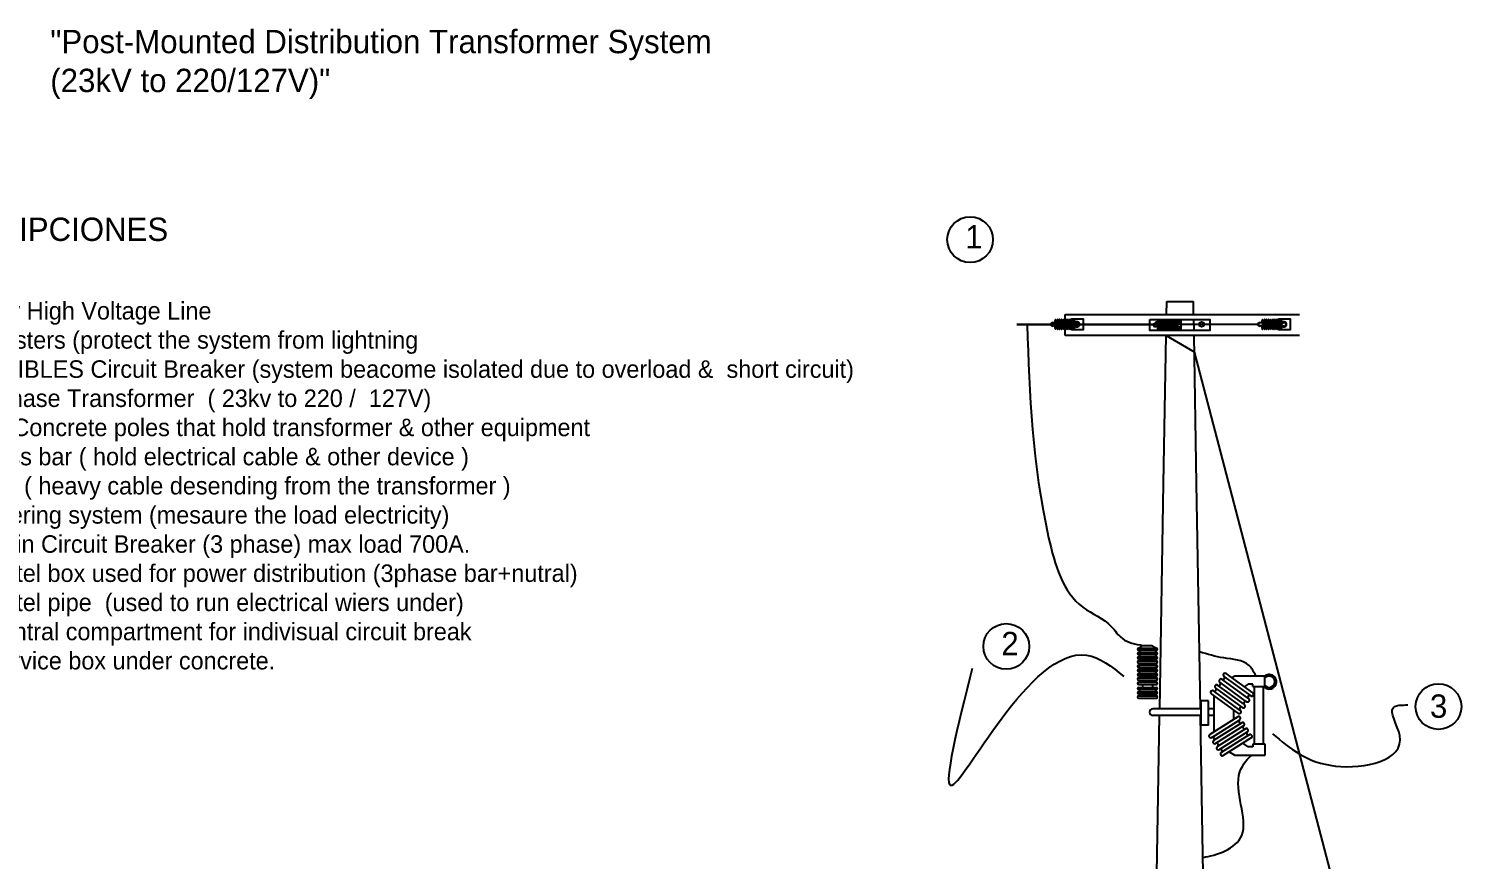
# Model space of a CAD drawing. Header units: inches. Extents: x 27.1 to 125.6, y 4.1 to 75.5.
# Drawn here: x 63.6 to 125, y 39.9 to 75.5 of the extents above; entities that cross this region are included whole.
import ezdxf

# ---------------------------------------------------------------- set-up
doc = ezdxf.new("R2010")
doc.units = ezdxf.units.IN
doc.header["$MEASUREMENT"] = 0
doc.linetypes.add('ACAD_ISO07W100', pattern=[3, 0, -3])
doc.layers.add('COTA', color=8, linetype='Continuous')
doc.layers.add('lineas baja tensión', color=80, linetype='ACAD_ISO07W100')
doc.styles.add('fran', font='comic.ttf', dxfattribs={"height": 0.4})

msp = doc.modelspace()

# ---------------------------------------------------------------- linework, layer by layer
at = {"layer": 'COTA', "color": 0, "linetype": 'Continuous'}
for centre in [(103.995, 66.427), (105.544, 48.985), (124.066, 46.406)]:
    msp.add_circle(centre, 0.98, dxfattribs=at)
for points in [[(106.441, 62.769), (107.36, 53.646), (108.831, 50.663), (110.043, 49.841), (110.518, 49.32), (111.396, 49.031)], [(104.079, 48.04), (103.166, 43.021), (108.987, 48.61), (110.585, 47.698)], [(116.236, 47.731), (115.948, 48.171), (114.868, 48.493), (113.824, 48.748)], [(116.957, 45.235), (119.648, 43.856), (122.408, 45.166), (122.132, 46.373), (122.753, 46.476)]]:
    msp.add_spline(points, degree=3, dxfattribs=at)
at = {"layer": 'lineas baja tensión', "color": 0, "linetype": 'Continuous'}
for p, q in [((112.414, 63.223), (112.423, 63.781)), ((112.423, 63.781), (113.564, 63.781)), ((113.574, 63.223), (113.564, 63.781)), ((111.919, 62.769), (105.995, 62.769)), ((116.394, 62.795), (105.996, 62.795)), ((107.524, 62.795), (106.02, 62.795)), ((107.623, 62.862), (107.559, 62.862)), ((107.623, 62.729), (107.559, 62.729)), ((107.623, 62.862), (107.666, 62.862)), ((107.623, 62.729), (107.665, 62.729)), ((107.685, 62.862), (107.755, 62.862)), ((107.685, 62.729), (107.754, 62.729)), ((107.774, 62.862), (107.854, 62.862)), ((107.774, 62.729), (107.853, 62.729)), ((107.865, 62.862), (107.943, 62.862)), ((107.865, 62.729), (107.942, 62.729)), ((107.954, 62.862), (108.028, 62.862)), ((107.954, 62.729), (108.027, 62.729)), ((108.043, 62.862), (108.117, 62.862)), ((108.043, 62.729), (108.116, 62.729)), ((108.067, 63.223), (118.107, 63.223)), ((108.067, 62.862), (108.067, 63.223)), ((108.067, 62.31), (108.07, 62.729)), ((108.132, 62.862), (108.21, 62.862)), ((108.132, 62.729), (108.209, 62.729)), ((108.223, 62.862), (108.299, 62.862)), ((108.223, 62.729), (108.299, 62.729)), ((108.312, 62.862), (108.384, 62.862)), ((108.312, 62.729), (108.383, 62.729)), ((108.397, 62.862), (108.473, 62.862)), ((108.397, 62.729), (108.472, 62.729)), ((108.486, 62.862), (108.55, 62.862)), ((108.486, 62.729), (108.55, 62.729)), ((112.018, 62.835), (111.954, 62.835)), ((112.018, 62.703), (111.954, 62.703)), ((112.018, 62.835), (112.06, 62.835)), ((112.018, 62.703), (112.06, 62.703)), ((112.08, 62.835), (112.15, 62.835)), ((112.08, 62.703), (112.149, 62.703)), ((112.169, 62.835), (112.248, 62.835)), ((112.169, 62.703), (112.248, 62.703)), ((112.26, 62.835), (112.338, 62.835)), ((112.26, 62.703), (112.337, 62.703)), ((112.349, 62.835), (112.422, 62.835)), ((112.349, 62.703), (112.421, 62.703)), ((112.407, 62.835), (112.405, 62.703)), ((112.41, 63.006), (112.41, 62.984)), ((112.438, 62.835), (112.512, 62.835)), ((112.438, 62.703), (112.511, 62.703)), ((112.527, 62.835), (112.604, 62.835)), ((112.527, 62.703), (112.604, 62.703)), ((112.618, 62.835), (112.694, 62.835)), ((112.618, 62.703), (112.693, 62.703)), ((112.707, 62.835), (112.778, 62.835)), ((112.707, 62.703), (112.777, 62.703)), ((112.791, 62.835), (112.868, 62.835)), ((112.791, 62.703), (112.867, 62.703)), ((112.88, 62.835), (112.944, 62.835)), ((112.88, 62.703), (112.944, 62.703)), ((112.935, 63.006), (112.935, 62.835)), ((112.935, 62.703), (112.935, 62.535)), ((112.98, 63.006), (112.98, 62.845)), ((112.98, 62.693), (112.98, 62.535)), ((113.026, 63.006), (113.026, 62.535)), ((113.57, 63.006), (113.583, 62.535)), ((116.493, 62.862), (116.429, 62.862)), ((116.493, 62.729), (116.429, 62.729)), ((116.493, 62.862), (116.536, 62.862)), ((116.493, 62.729), (116.535, 62.729)), ((116.555, 62.862), (116.625, 62.862)), ((116.555, 62.729), (116.625, 62.729)), ((116.644, 62.862), (116.724, 62.862)), ((116.644, 62.729), (116.723, 62.729)), ((116.736, 62.862), (116.813, 62.862)), ((116.736, 62.729), (116.813, 62.729)), ((116.824, 62.862), (116.898, 62.862)), ((116.824, 62.729), (116.897, 62.729)), ((116.913, 62.862), (116.987, 62.862)), ((116.913, 62.729), (116.986, 62.729)), ((117.002, 62.862), (117.08, 62.862)), ((117.002, 62.729), (117.079, 62.729)), ((117.094, 62.862), (117.169, 62.862)), ((117.094, 62.729), (117.169, 62.729)), ((117.182, 62.862), (117.254, 62.862)), ((117.183, 62.729), (117.253, 62.729)), ((117.267, 62.862), (117.343, 62.862)), ((117.267, 62.729), (117.342, 62.729)), ((117.356, 62.862), (117.42, 62.862)), ((117.356, 62.729), (117.42, 62.729)), ((118.107, 62.31), (108.067, 62.31)), ((112.288, 55.969), (112.398, 62.31)), ((112.398, 62.31), (113.599, 61.609)), ((112.402, 62.554), (112.402, 62.535)), ((113.699, 55.969), (113.59, 62.31)), ((113.599, 61.609), (121.849, 30.044)), ((112.121, 46.304), (112.288, 55.969)), ((113.867, 46.304), (113.699, 55.969)), ((111.218, 48.91), (111.396, 49.031)), ((111.218, 48.91), (111.979, 48.91)), ((111.218, 48.818), (111.979, 48.818)), ((111.218, 48.727), (111.979, 48.727)), ((111.218, 48.636), (111.979, 48.636)), ((111.218, 48.545), (111.979, 48.545)), ((111.396, 49.031), (111.777, 49.031)), ((111.777, 49.031), (111.979, 48.91)), ((111.218, 48.453), (111.979, 48.453)), ((111.218, 48.362), (111.979, 48.362)), ((111.218, 48.271), (111.979, 48.271)), ((111.218, 48.18), (111.979, 48.18)), ((111.218, 48.088), (111.979, 48.088)), ((111.218, 47.997), (111.979, 47.997)), ((111.218, 47.906), (111.979, 47.906)), ((111.218, 47.815), (111.979, 47.815)), ((111.218, 47.723), (111.979, 47.723)), ((111.218, 47.632), (111.979, 47.632)), ((111.218, 47.541), (111.979, 47.541)), ((111.218, 47.45), (111.979, 47.45)), ((111.218, 47.358), (111.979, 47.358)), ((111.393, 47.226), (111.393, 47.358)), ((111.827, 47.226), (111.827, 47.358)), ((115.754, 46.492), (114.602, 47.327)), ((115.844, 46.616), (114.692, 47.451)), ((115.934, 46.74), (114.782, 47.575)), ((114.872, 47.699), (116.024, 46.864)), ((116.113, 46.988), (114.961, 47.823)), ((115.205, 47.646), (115.34, 47.731)), ((115.34, 47.731), (116.612, 47.731)), ((115.916, 47.37), (115.745, 47.255)), ((116.105, 47.37), (115.916, 47.37)), ((116.105, 47.26), (116.105, 47.37)), ((116.612, 47.731), (116.612, 47.26)), ((111.218, 47.226), (111.979, 47.226)), ((111.218, 47.135), (111.979, 47.135)), ((111.218, 47.044), (111.979, 47.044)), ((111.218, 46.953), (111.979, 46.953)), ((111.218, 46.861), (111.979, 46.861)), ((111.218, 46.77), (111.979, 46.77)), ((115.485, 46.12), (114.333, 46.955)), ((115.574, 46.244), (114.423, 47.079)), ((114.457, 45.329), (114.457, 46.865)), ((115.664, 46.368), (114.512, 47.203)), ((116.105, 47.26), (116.612, 47.26)), ((116.169, 47.26), (116.169, 44.789)), ((116.574, 44.789), (116.574, 47.26)), ((113.878, 46.304), (111.827, 46.304)), ((114.457, 46.304), (114.217, 46.304)), ((115.294, 45.858), (115.294, 46.258)), ((113.878, 46.022), (111.827, 46.022)), ((112.056, 42.582), (112.116, 46.022)), ((113.931, 42.582), (113.872, 46.022)), ((114.457, 46.022), (114.217, 46.022)), ((115.47, 45.969), (114.267, 45.209)), ((114.349, 45.079), (115.551, 45.839)), ((115.633, 45.71), (114.431, 44.95)), ((115.715, 45.581), (114.512, 44.82)), ((115.797, 45.451), (114.594, 44.691)), ((115.878, 45.322), (114.676, 44.562)), ((115.96, 45.192), (114.758, 44.432)), ((116.042, 45.063), (114.84, 44.303)), ((115.916, 44.679), (115.683, 44.836)), ((115.102, 44.469), (115.34, 44.318)), ((115.34, 44.318), (116.639, 44.318)), ((116.105, 44.679), (115.916, 44.679)), ((116.639, 44.789), (116.105, 44.789)), ((116.105, 44.789), (116.105, 44.679)), ((116.639, 44.318), (116.639, 44.789)), ((112.013, 40.083), (112.056, 42.582)), ((113.974, 40.083), (113.931, 42.582)), ((111.889, 32.917), (112.013, 40.083)), ((114.098, 32.917), (113.974, 40.083))]:
    msp.add_line(p, q, dxfattribs=at)
for points in [[(108.359, 63.006), (108.359, 63.036), (108.841, 63.036), (108.841, 62.564), (108.359, 62.564), (108.359, 62.584)], [(117.229, 63.006), (117.229, 63.036), (117.711, 63.036), (117.711, 62.564), (117.229, 62.564), (117.229, 62.584)]]:
    msp.add_lwpolyline(points, dxfattribs=at)
for points in [[(111.698, 63.006), (114.263, 63.006), (114.263, 62.535), (111.698, 62.535)], [(114.217, 46.645), (113.878, 46.645), (113.878, 45.629), (114.217, 45.629)]]:
    msp.add_lwpolyline(points, close=True, dxfattribs=at)
msp.add_circle((113.916, 62.795), 0.104, dxfattribs=at)
for centre, radius, start, end in [((107.524, 62.795), 0.0749, 62.30861, 297.69139), ((108.586, 62.795), 0.104, 162.92632, 179.09726), ((108.586, 62.795), 0.104, 219.68269, 140.31731), ((108.586, 62.795), 0.0758, 241.05577, 118.94423), ((111.919, 62.769), 0.0749, 62.30861, 297.69139), ((112.027, 62.795), 0.104, 92.1766, 153.22197), ((112.027, 62.795), 0.104, 243.4517, 265.29553), ((112.981, 62.769), 0.0758, 241.05577, 118.94423), ((116.394, 62.795), 0.0749, 62.30861, 297.69139), ((117.456, 62.795), 0.104, 162.92632, 179.09726), ((117.456, 62.795), 0.104, 219.68269, 140.31731), ((117.456, 62.795), 0.0758, 241.05577, 118.94423), ((111.218, 48.864), 0.0456, 90, 270), ((111.218, 48.682), 0.0456, 90, 270), ((111.218, 48.499), 0.0456, 90, 270), ((111.218, 48.773), 0.0456, 270, 90), ((111.218, 48.59), 0.0456, 270, 90), ((111.979, 48.773), 0.0456, 90, 270), ((111.979, 48.59), 0.0456, 90, 270), ((111.979, 48.864), 0.0456, 270, 90), ((111.979, 48.682), 0.0456, 270, 90), ((111.979, 48.499), 0.0456, 270, 90), ((111.218, 48.317), 0.0456, 90, 270), ((111.218, 48.134), 0.0456, 90, 270), ((111.218, 47.952), 0.0456, 90, 270), ((111.218, 48.408), 0.0456, 270, 90), ((111.218, 48.225), 0.0456, 270, 90), ((111.218, 48.043), 0.0456, 270, 90), ((111.218, 47.86), 0.0456, 270, 90), ((111.979, 48.408), 0.0456, 90, 270), ((111.979, 48.225), 0.0456, 90, 270), ((111.979, 48.043), 0.0456, 90, 270), ((111.979, 47.86), 0.0456, 90, 270), ((111.979, 48.317), 0.0456, 270, 90), ((111.979, 48.134), 0.0456, 270, 90), ((111.979, 47.952), 0.0456, 270, 90), ((111.218, 47.769), 0.0456, 90, 270), ((111.218, 47.587), 0.0456, 90, 270), ((111.218, 47.404), 0.0456, 90, 270), ((111.218, 47.678), 0.0456, 270, 90), ((111.218, 47.495), 0.0456, 270, 90), ((111.979, 47.678), 0.0456, 90, 270), ((111.979, 47.495), 0.0456, 90, 270), ((111.979, 47.769), 0.0456, 270, 90), ((111.979, 47.587), 0.0456, 270, 90), ((111.979, 47.404), 0.0456, 270, 90), ((114.557, 47.265), 0.0765, 54.07621, 234.07621), ((114.647, 47.389), 0.0765, 234.07621, 54.07621), ((114.737, 47.513), 0.0765, 54.07621, 234.07621), ((114.827, 47.637), 0.0765, 234.07621, 54.07621), ((114.917, 47.761), 0.0765, 54.07621, 234.07621), ((116.809, 47.471), 0.314, 222.21166, 128.83554), ((116.809, 47.471), 0.243, 215.69559, 144.30441), ((111.218, 47.181), 0.0456, 90, 270), ((111.218, 46.998), 0.0456, 90, 270), ((111.218, 46.816), 0.0456, 90, 270), ((111.218, 47.089), 0.0456, 270, 90), ((111.218, 46.907), 0.0456, 270, 90), ((111.979, 47.089), 0.0456, 90, 270), ((111.979, 46.907), 0.0456, 90, 270), ((111.979, 47.181), 0.0456, 270, 90), ((111.979, 46.998), 0.0456, 270, 90), ((111.979, 46.816), 0.0456, 270, 90), ((114.378, 47.017), 0.0765, 54.07621, 234.07621), ((114.467, 47.141), 0.0765, 234.07621, 54.07621), ((115.889, 46.678), 0.0765, 234.07621, 54.07621), ((115.979, 46.802), 0.0765, 54.07621, 234.07621), ((116.068, 46.926), 0.0765, 234.07621, 54.07621), ((111.827, 46.163), 0.141, 90, 270), ((115.53, 46.182), 0.0765, 234.07621, 54.07621), ((115.619, 46.306), 0.0765, 54.07621, 234.07621), ((115.709, 46.43), 0.0765, 234.07621, 54.07621), ((115.799, 46.554), 0.0765, 54.07621, 234.07621), ((115.51, 45.904), 0.0765, 302.29736, 122.29736), ((115.592, 45.775), 0.0765, 122.29736, 302.29736), ((115.674, 45.645), 0.0765, 302.29736, 122.29736), ((115.756, 45.516), 0.0765, 122.29736, 302.29736), ((115.838, 45.386), 0.0765, 302.29736, 122.29736), ((114.308, 45.144), 0.0765, 122.29736, 302.29736), ((114.39, 45.015), 0.0765, 302.29736, 122.29736), ((114.472, 44.885), 0.0765, 122.29736, 302.29736), ((114.553, 44.756), 0.0765, 302.29736, 122.29736), ((115.919, 45.257), 0.0765, 122.29736, 302.29736), ((116.001, 45.128), 0.0765, 302.29736, 122.29736), ((114.635, 44.626), 0.0765, 122.29736, 302.29736), ((114.717, 44.497), 0.0765, 302.29736, 122.29736), ((114.799, 44.368), 0.0765, 122.29736, 302.29736)]:
    msp.add_arc(centre, radius, start, end, dxfattribs=at)
for centre, major_axis, ratio, start_param, end_param in [((107.654, 62.795), (0, 0.216), 0.151346, 1.880245, 7.539393), ((107.665, 62.795), (0.0004, 0.0664), 0.054937, 3.141593, 6.283856), ((107.743, 62.795), (0, 0.216), 0.151346, 1.880245, 7.539393), ((107.755, 62.795), (0.0004, 0.0664), 0.054937, 3.141593, 6.283856), ((107.834, 62.795), (0, 0.216), 0.151346, 1.880245, 7.539393), ((107.853, 62.795), (0.0004, 0.0664), 0.054937, 3.141593, 6.283856), ((107.923, 62.795), (0, 0.216), 0.151346, 1.880245, 7.539393), ((107.943, 62.795), (0.0004, 0.0664), 0.054937, 3.141593, 6.283856), ((108.012, 62.795), (0, 0.216), 0.151346, 1.880245, 7.539393), ((108.027, 62.795), (0.0004, 0.0664), 0.054937, 3.141593, 6.283856), ((108.101, 62.795), (0, 0.216), 0.151346, 1.880245, 7.539393), ((108.117, 62.795), (0.0004, 0.0664), 0.054937, 3.141593, 6.283856), ((108.192, 62.795), (0, 0.216), 0.151346, 1.880245, 7.539393), ((108.209, 62.795), (0.0004, 0.0664), 0.054937, 3.141593, 6.283856), ((108.281, 62.795), (0, 0.216), 0.151346, 1.880245, 7.539393), ((108.299, 62.795), (0.0004, 0.0664), 0.054937, 3.141593, 6.283856), ((108.366, 62.795), (0, 0.216), 0.151346, 1.880245, 7.539393), ((108.383, 62.795), (0.0004, 0.0664), 0.054937, 3.141593, 6.283856), ((108.455, 62.795), (0, 0.216), 0.151346, 1.880245, 7.539393), ((108.473, 62.795), (0.0004, 0.0664), 0.054937, 3.141593, 6.283856), ((112.049, 62.768), (0, 0.216), 0.151346, 1.880245, 7.539393), ((112.06, 62.769), (0.0004, 0.0664), 0.054937, 3.141593, 6.283856), ((112.138, 62.768), (0, 0.216), 0.151346, 1.880245, 7.539393), ((112.149, 62.769), (0.0004, 0.0664), 0.054937, 3.141593, 6.283856), ((112.229, 62.768), (0, 0.216), 0.151346, 1.880245, 7.539393), ((112.248, 62.769), (0.0004, 0.0664), 0.054937, 3.141593, 6.283856), ((112.318, 62.768), (0, 0.216), 0.151346, 1.880245, 7.539393), ((112.337, 62.769), (0.0004, 0.0664), 0.054937, 3.141593, 6.283856), ((112.407, 62.768), (0, 0.216), 0.151346, 1.880245, 7.539393), ((112.422, 62.769), (0.0004, 0.0664), 0.054937, 3.141593, 6.283856), ((112.496, 62.768), (0, 0.216), 0.151346, 1.880245, 7.539393), ((112.511, 62.769), (0.0004, 0.0664), 0.054937, 3.141593, 6.283856), ((112.587, 62.768), (0, 0.216), 0.151346, 1.880245, 7.539393), ((112.604, 62.769), (0.0004, 0.0664), 0.054937, 3.141593, 6.283856), ((112.676, 62.768), (0, 0.216), 0.151346, 1.880245, 7.539393), ((112.693, 62.769), (0.0004, 0.0664), 0.054937, 3.141593, 6.283856), ((112.76, 62.768), (0, 0.216), 0.151346, 1.880245, 7.539393), ((112.778, 62.769), (0.0004, 0.0664), 0.054937, 3.141593, 6.283856), ((112.849, 62.768), (0, 0.216), 0.151346, 1.880245, 7.539393), ((112.867, 62.769), (0.0004, 0.0664), 0.054937, 3.141593, 6.283856), ((116.524, 62.795), (0, 0.216), 0.151346, 1.880245, 7.539393), ((116.535, 62.795), (0.0004, 0.0664), 0.054937, 3.141593, 6.283856), ((116.613, 62.795), (0, 0.216), 0.151346, 1.880245, 7.539393), ((116.625, 62.795), (0.0004, 0.0664), 0.054937, 3.141593, 6.283856), ((116.704, 62.795), (0, 0.216), 0.151346, 1.880245, 7.539393), ((116.724, 62.795), (0.0004, 0.0664), 0.054937, 3.141593, 6.283856), ((116.793, 62.795), (0, 0.216), 0.151346, 1.880245, 7.539393), ((116.813, 62.795), (0.0004, 0.0664), 0.054937, 3.141593, 6.283856), ((116.882, 62.795), (0, 0.216), 0.151346, 1.880245, 7.539393), ((116.897, 62.795), (0.0004, 0.0664), 0.054937, 3.141593, 6.283856), ((116.971, 62.795), (0, 0.216), 0.151346, 1.880245, 7.539393), ((116.987, 62.795), (0.0004, 0.0664), 0.054937, 3.141593, 6.283856), ((117.062, 62.795), (0, 0.216), 0.151346, 1.880245, 7.539393), ((117.08, 62.795), (0.0004, 0.0664), 0.054937, 3.141593, 6.283856), ((117.151, 62.795), (0, 0.216), 0.151346, 1.880245, 7.539393), ((117.169, 62.795), (0.0004, 0.0664), 0.054937, 3.141593, 6.283856), ((117.236, 62.795), (0, 0.216), 0.151346, 1.880245, 7.539393), ((117.253, 62.795), (0.0004, 0.0664), 0.054937, 3.141593, 6.283856), ((117.325, 62.795), (0, 0.216), 0.151346, 1.880245, 7.539393), ((117.343, 62.795), (0.0004, 0.0664), 0.054937, 3.141593, 6.283856)]:
    msp.add_ellipse(centre, major_axis=major_axis, ratio=ratio, start_param=start_param, end_param=end_param, dxfattribs=at)
msp.add_open_spline([(113.977, 39.941), (114.529, 40.023), (116.465, 40.629), (115.016, 43.252), (115.953, 44.241), (116.071, 44.318), (116.071, 44.318)], degree=3, knots=[1.927939, 1.927939, 1.927939, 1.927939, 4.160883, 6.882767, 7.980189, 8.087493, 8.087493, 8.087493, 8.087493], dxfattribs=at)

# ---------------------------------------------------------------- texts
at = {"insert": (64.577, 75.42), "char_height": 1, "attachment_point": 1, "style": 'fran'}
msp.add_mtext_dynamic_manual_height_columns('"Post-Mounted Distribution Transformer System             (23kV to 220/127V)"', width=34.08687, gutter_width=12.5, heights=[4.25], dxfattribs=at)
at = {"layer": 'COTA', "color": 0, "linetype": 'Continuous', "char_height": 1, "attachment_point": 1, "style": 'fran'}
for s, insert, width in [('DESCRIPCIONES', (58.559, 67.37), 14.07264), ('1', (103.784, 67.051), 0.64513), ('\\A1;{\\H0.75x;1.- 23kv High Voltage Line\\P2.- Arresters (protect the system from lightning\\P3.- FUSIBLES Circuit Breaker (system beacome isolated due to overload &  short circuit)\\P4.- 3  phase Transformer  ( 23kv to 220 /  127V)\\P5 & 6.- Concrete poles that hold transformer & other equipment\\P7.- Cross bar ( hold electrical cable & other device )\\P8.- Pipe ( heavy cable desending from the transformer )\\P9.- Metering system (mesaure the load electricity)\\P10.- Main Circuit Breaker (3 phase) max load 700A.\\P11.- Metel box used for power distribution (3phase bar+nutral) \\P12.- Metel pipe  (used to run electrical wiers under) \\P13.- Central compartment for indivisual circuit break\\P14.- Service box under concrete.}', (59.72, 63.752), 58.18903), ('2', (105.333, 49.609), 0.64513), ('3', (123.7, 46.926), 0.64513)]:
    msp.add_mtext(s, dxfattribs=dict(at, insert=insert, width=width))

doc.saveas('drawing.dxf')
